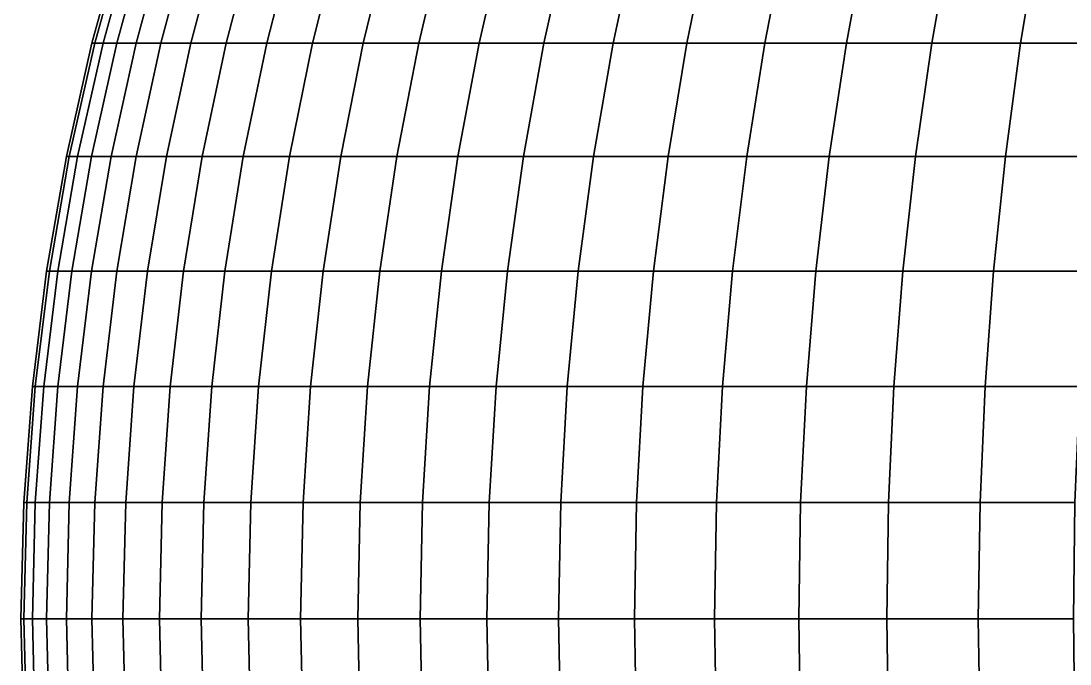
# Model space of a CAD drawing. Extents: x -610 to 610, y -610 to 610.
# Drawn here: x -609.6 to -339.5, y -11.7 to 153.8 of the extents above; entities that cross this region are included whole.
import ezdxf

# ---------------------------------------------------------------- set-up
doc = ezdxf.new("R2010")
doc.units = 0

msp = doc.modelspace()

# ---------------------------------------------------------------- linework, layer by layer
for points in [[(-591.331055, 148.120712), (-583.35083, 176.957535), (-582.648132, 176.957535, -28.623669), (-590.618774, 148.120712, -29.01524)], [(-590.618774, 148.120712, 29.01524), (-582.648132, 176.957535, 28.623669), (-583.35083, 176.957535), (-591.331055, 148.120712)], [(-590.618774, 148.120712, -29.01524), (-582.648132, 176.957535, -28.623669), (-580.541809, 176.957535, -57.178379), (-588.483643, 148.120712, -57.960579)], [(-588.483643, 148.120712, 57.960579), (-580.541809, 176.957535, 57.178379), (-582.648132, 176.957535, 28.623669), (-590.618774, 148.120712, 29.01524)], [(-588.483643, 148.120712, -57.960579), (-580.541809, 176.957535, -57.178379), (-577.036926, 176.957535, -85.595345), (-584.930786, 148.120712, -86.766289)], [(-584.930786, 148.120712, 86.766289), (-577.036926, 176.957535, 85.595345), (-580.541809, 176.957535, 57.178379), (-588.483643, 148.120712, 57.960579)], [(-584.930786, 148.120712, -86.766289), (-577.036926, 176.957535, -85.595345), (-572.141907, 176.957535, -113.806099), (-579.96875, 148.120712, -115.362961)], [(-579.96875, 148.120712, 115.362961), (-572.141907, 176.957535, 113.806099), (-577.036926, 176.957535, 85.595345), (-584.930786, 148.120712, 86.766289)], [(-579.96875, 148.120712, -115.362961), (-572.141907, 176.957535, -113.806099), (-565.86853, 176.957535, -141.742691), (-573.609619, 148.120712, -143.681732)], [(-573.609619, 148.120712, 143.681732), (-565.86853, 176.957535, 141.742691), (-572.141907, 176.957535, 113.806099), (-579.96875, 148.120712, 115.362961)], [(-573.609619, 148.120712, -143.681732), (-565.86853, 176.957535, -141.742691), (-558.231934, 176.957535, -169.337814), (-565.86853, 148.120712, -171.654343)], [(-565.86853, 148.120712, 171.654343), (-558.231934, 176.957535, 169.337814), (-565.86853, 176.957535, 141.742691), (-573.609619, 148.120712, 143.681732)], [(-565.86853, 148.120712, -171.654343), (-558.231934, 176.957535, -169.337814), (-549.250549, 176.957535, -196.524979), (-556.764221, 148.120712, -199.21344)], [(-556.764221, 148.120712, 199.21344), (-549.250549, 176.957535, 196.524979), (-558.231934, 176.957535, 169.337814), (-565.86853, 148.120712, 171.654343)], [(-556.764221, 148.120712, -199.21344), (-549.250549, 176.957535, -196.524979), (-538.945862, 176.957535, -223.238693), (-546.318665, 148.120712, -226.292603)], [(-546.318665, 148.120712, 226.292603), (-538.945862, 176.957535, 223.238693), (-549.250549, 176.957535, 196.524979), (-556.764221, 148.120712, 199.21344)], [(-546.318665, 148.120712, -226.292603), (-538.945862, 176.957535, -223.238693), (-527.342896, 176.957535, -249.414612), (-534.556946, 148.120712, -252.826614)], [(-534.556946, 148.120712, 252.826614), (-527.342896, 176.957535, 249.414612), (-538.945862, 176.957535, 223.238693), (-546.318665, 148.120712, 226.292603)], [(-534.556946, 148.120712, -252.826614), (-527.342896, 176.957535, -249.414612), (-514.469482, 176.957535, -274.989685), (-521.507385, 148.120712, -278.751526)], [(-521.507385, 148.120712, 278.751526), (-514.469482, 176.957535, 274.989685), (-527.342896, 176.957535, 249.414612), (-534.556946, 148.120712, 252.826614)], [(-521.507385, 148.120712, -278.751526), (-514.469482, 176.957535, -274.989685), (-500.356689, 176.957535, -299.902252), (-507.201569, 148.120712, -304.004913)], [(-507.201569, 148.120712, 304.004913), (-500.356689, 176.957535, 299.902252), (-514.469482, 176.957535, 274.989685), (-521.507385, 148.120712, 278.751526)], [(-507.201569, 148.120712, -304.004913), (-500.356689, 176.957535, -299.902252), (-485.038483, 176.957535, -324.092346), (-491.673798, 148.120712, -328.525909)], [(-491.673798, 148.120712, 328.525909), (-485.038483, 176.957535, 324.092346), (-500.356689, 176.957535, 299.902252), (-507.201569, 148.120712, 304.004913)], [(-491.673798, 148.120712, -328.525909), (-485.038483, 176.957535, -324.092346), (-468.551788, 176.957535, -347.501678), (-474.961548, 148.120712, -352.255493)], [(-474.961548, 148.120712, 352.255493), (-468.551788, 176.957535, 347.501678), (-485.038483, 176.957535, 324.092346), (-491.673798, 148.120712, 328.525909)], [(-474.961548, 148.120712, -352.255493), (-468.551788, 176.957535, -347.501678), (-450.936279, 176.957535, -370.073853), (-457.105103, 148.120712, -375.136444)], [(-457.105103, 148.120712, 375.136444), (-450.936279, 176.957535, 370.073853), (-468.551788, 176.957535, 347.501678), (-474.961548, 148.120712, 352.255493)], [(-457.105103, 148.120712, -375.136444), (-450.936279, 176.957535, -370.073853), (-432.234436, 176.957535, -391.754456), (-438.14743, 148.120712, -397.113647)], [(-438.14743, 148.120712, 397.113647), (-432.234436, 176.957535, 391.754456), (-450.936279, 176.957535, 370.073853), (-457.105103, 148.120712, 375.136444)], [(-438.14743, 148.120712, -397.113647), (-432.234436, 176.957535, -391.754456), (-412.491333, 176.957535, -412.491333), (-418.134186, 148.120712, -418.134186)], [(-418.134186, 148.120712, 418.134186), (-412.491333, 176.957535, 412.491333), (-432.234436, 176.957535, 391.754456), (-438.14743, 148.120712, 397.113647)], [(-418.134186, 148.120712, -418.134186), (-412.491333, 176.957535, -412.491333), (-391.754456, 176.957535, -432.234436), (-397.113647, 148.120712, -438.14743)], [(-397.113647, 148.120712, 438.14743), (-391.754456, 176.957535, 432.234436), (-412.491333, 176.957535, 412.491333), (-418.134186, 148.120712, 418.134186)], [(-397.113647, 148.120712, -438.14743), (-391.754456, 176.957535, -432.234436), (-370.073853, 176.957535, -450.936279), (-375.136444, 148.120712, -457.105103)], [(-375.136444, 148.120712, 457.105103), (-370.073853, 176.957535, 450.936279), (-391.754456, 176.957535, 432.234436), (-397.113647, 148.120712, 438.14743)], [(-375.136444, 148.120712, -457.105103), (-370.073853, 176.957535, -450.936279), (-347.501678, 176.957535, -468.551788), (-352.255493, 148.120712, -474.961548)], [(-352.255493, 148.120712, 474.961548), (-347.501678, 176.957535, 468.551788), (-370.073853, 176.957535, 450.936279), (-375.136444, 148.120712, 457.105103)], [(-352.255493, 148.120712, -474.961548), (-347.501678, 176.957535, -468.551788), (-324.092346, 176.957535, -485.038483), (-328.525909, 148.120712, -491.673798)], [(-328.525909, 148.120712, 491.673798), (-324.092346, 176.957535, 485.038483), (-347.501678, 176.957535, 468.551788), (-352.255493, 148.120712, 474.961548)], [(-597.886719, 118.927063), (-591.331055, 148.120712), (-590.618774, 148.120712, -29.01524), (-597.166504, 118.927063, -29.33691)], [(-597.166504, 118.927063, 29.33691), (-590.618774, 148.120712, 29.01524), (-591.331055, 148.120712), (-597.886719, 118.927063)], [(-597.166504, 118.927063, -29.33691), (-590.618774, 148.120712, -29.01524), (-588.483643, 148.120712, -57.960579), (-595.007751, 118.927063, -58.603146)], [(-595.007751, 118.927063, 58.603146), (-588.483643, 148.120712, 57.960579), (-590.618774, 148.120712, 29.01524), (-597.166504, 118.927063, 29.33691)], [(-595.007751, 118.927063, -58.603146), (-588.483643, 148.120712, -57.960579), (-584.930786, 148.120712, -86.766289), (-591.415527, 118.927063, -87.728203)], [(-591.415527, 118.927063, 87.728203), (-584.930786, 148.120712, 86.766289), (-588.483643, 148.120712, 57.960579), (-595.007751, 118.927063, 58.603146)], [(-591.415527, 118.927063, -87.728203), (-584.930786, 148.120712, -86.766289), (-579.96875, 148.120712, -115.362961), (-586.398499, 118.927063, -116.641907)], [(-586.398499, 118.927063, 116.641907), (-579.96875, 148.120712, 115.362961), (-584.930786, 148.120712, 86.766289), (-591.415527, 118.927063, 87.728203)], [(-586.398499, 118.927063, -116.641907), (-579.96875, 148.120712, -115.362961), (-573.609619, 148.120712, -143.681732), (-579.96875, 118.927063, -145.274612)], [(-579.96875, 118.927063, 145.274612), (-573.609619, 148.120712, 143.681732), (-579.96875, 148.120712, 115.362961), (-586.398499, 118.927063, 116.641907)], [(-579.96875, 118.927063, -145.274612), (-573.609619, 148.120712, -143.681732), (-565.86853, 148.120712, -171.654343), (-572.141907, 118.927063, -173.557358)], [(-572.141907, 118.927063, 173.557358), (-565.86853, 148.120712, 171.654343), (-573.609619, 148.120712, 143.681732), (-579.96875, 118.927063, 145.274612)], [(-572.141907, 118.927063, -173.557358), (-565.86853, 148.120712, -171.654343), (-556.764221, 148.120712, -199.21344), (-562.936707, 118.927063, -201.421967)], [(-562.936707, 118.927063, 201.421967), (-556.764221, 148.120712, 199.21344), (-565.86853, 148.120712, 171.654343), (-572.141907, 118.927063, 173.557358)], [(-562.936707, 118.927063, -201.421967), (-556.764221, 148.120712, -199.21344), (-546.318665, 148.120712, -226.292603), (-552.375305, 118.927063, -228.801331)], [(-552.375305, 118.927063, 228.801331), (-546.318665, 148.120712, 226.292603), (-556.764221, 148.120712, 199.21344), (-562.936707, 118.927063, 201.421967)], [(-552.375305, 118.927063, -228.801331), (-546.318665, 148.120712, -226.292603), (-534.556946, 148.120712, -252.826614), (-540.483154, 118.927063, -255.629517)], [(-540.483154, 118.927063, 255.629517), (-534.556946, 148.120712, 252.826614), (-546.318665, 148.120712, 226.292603), (-552.375305, 118.927063, 228.801331)], [(-540.483154, 118.927063, -255.629517), (-534.556946, 148.120712, -252.826614), (-521.507385, 148.120712, -278.751526), (-527.289001, 118.927063, -281.841858)], [(-527.289001, 118.927063, 281.841858), (-521.507385, 148.120712, 278.751526), (-534.556946, 148.120712, 252.826614), (-540.483154, 118.927063, 255.629517)], [(-527.289001, 118.927063, -281.841858), (-521.507385, 148.120712, -278.751526), (-507.201569, 148.120712, -304.004913), (-512.824524, 118.927063, -307.375214)], [(-512.824524, 118.927063, 307.375214), (-507.201569, 148.120712, 304.004913), (-521.507385, 148.120712, 278.751526), (-527.289001, 118.927063, 281.841858)], [(-512.824524, 118.927063, -307.375214), (-507.201569, 148.120712, -304.004913), (-491.673798, 148.120712, -328.525909), (-497.124634, 118.927063, -332.16806)], [(-497.124634, 118.927063, 332.16806), (-491.673798, 148.120712, 328.525909), (-507.201569, 148.120712, 304.004913), (-512.824524, 118.927063, 307.375214)], [(-497.124634, 118.927063, -332.16806), (-491.673798, 148.120712, -328.525909), (-474.961548, 148.120712, -352.255493), (-480.227112, 118.927063, -356.160706)], [(-480.227112, 118.927063, 356.160706), (-474.961548, 148.120712, 352.255493), (-491.673798, 148.120712, 328.525909), (-497.124634, 118.927063, 332.16806)], [(-480.227112, 118.927063, -356.160706), (-474.961548, 148.120712, -352.255493), (-457.105103, 148.120712, -375.136444), (-462.172668, 118.927063, -379.295319)], [(-462.172668, 118.927063, 379.295319), (-457.105103, 148.120712, 375.136444), (-474.961548, 148.120712, 352.255493), (-480.227112, 118.927063, 356.160706)], [(-462.172668, 118.927063, -379.295319), (-457.105103, 148.120712, -375.136444), (-438.14743, 148.120712, -397.113647), (-443.004822, 118.927063, -401.516174)], [(-443.004822, 118.927063, 401.516174), (-438.14743, 148.120712, 397.113647), (-457.105103, 148.120712, 375.136444), (-462.172668, 118.927063, 379.295319)], [(-443.004822, 118.927063, -401.516174), (-438.14743, 148.120712, -397.113647), (-418.134186, 148.120712, -418.134186), (-422.769775, 118.927063, -422.769775)], [(-422.769775, 118.927063, 422.769775), (-418.134186, 148.120712, 418.134186), (-438.14743, 148.120712, 397.113647), (-443.004822, 118.927063, 401.516174)], [(-422.769775, 118.927063, -422.769775), (-418.134186, 148.120712, -418.134186), (-397.113647, 148.120712, -438.14743), (-401.516174, 118.927063, -443.004822)], [(-401.516174, 118.927063, 443.004822), (-397.113647, 148.120712, 438.14743), (-418.134186, 148.120712, 418.134186), (-422.769775, 118.927063, 422.769775)], [(-401.516174, 118.927063, -443.004822), (-397.113647, 148.120712, -438.14743), (-375.136444, 148.120712, -457.105103), (-379.295319, 118.927063, -462.172668)], [(-379.295319, 118.927063, 462.172668), (-375.136444, 148.120712, 457.105103), (-397.113647, 148.120712, 438.14743), (-401.516174, 118.927063, 443.004822)], [(-379.295319, 118.927063, -462.172668), (-375.136444, 148.120712, -457.105103), (-352.255493, 148.120712, -474.961548), (-356.160706, 118.927063, -480.227112)], [(-356.160706, 118.927063, 480.227112), (-352.255493, 148.120712, 474.961548), (-375.136444, 148.120712, 457.105103), (-379.295319, 118.927063, 462.172668)], [(-356.160706, 118.927063, -480.227112), (-352.255493, 148.120712, -474.961548), (-328.525909, 148.120712, -491.673798), (-332.16806, 118.927063, -497.124634)], [(-332.16806, 118.927063, 497.124634), (-328.525909, 148.120712, 491.673798), (-352.255493, 148.120712, 474.961548), (-356.160706, 118.927063, 480.227112)], [(-603.002014, 89.446892), (-597.886719, 118.927063), (-597.166504, 118.927063, -29.33691), (-602.275635, 89.446892, -29.587906)], [(-602.275635, 89.446892, 29.587906), (-597.166504, 118.927063, 29.33691), (-597.886719, 118.927063), (-603.002014, 89.446892)], [(-602.275635, 89.446892, -29.587906), (-597.166504, 118.927063, -29.33691), (-595.007751, 118.927063, -58.603146), (-600.098389, 89.446892, -59.10453)], [(-600.098389, 89.446892, 59.10453), (-595.007751, 118.927063, 58.603146), (-597.166504, 118.927063, 29.33691), (-602.275635, 89.446892, 29.587906)], [(-600.098389, 89.446892, -59.10453), (-595.007751, 118.927063, -58.603146), (-591.415527, 118.927063, -87.728203), (-596.475403, 89.446892, -88.478767)], [(-596.475403, 89.446892, 88.478767), (-591.415527, 118.927063, 87.728203), (-595.007751, 118.927063, 58.603146), (-600.098389, 89.446892, 59.10453)], [(-596.475403, 89.446892, -88.478767), (-591.415527, 118.927063, -87.728203), (-586.398499, 118.927063, -116.641907), (-591.415527, 89.446892, -117.639854)], [(-591.415527, 89.446892, 117.639854), (-586.398499, 118.927063, 116.641907), (-591.415527, 118.927063, 87.728203), (-596.475403, 89.446892, 88.478767)], [(-591.415527, 89.446892, -117.639854), (-586.398499, 118.927063, -116.641907), (-579.96875, 118.927063, -145.274612), (-584.930786, 89.446892, -146.517532)], [(-584.930786, 89.446892, 146.517532), (-579.96875, 118.927063, 145.274612), (-586.398499, 118.927063, 116.641907), (-591.415527, 89.446892, 117.639854)], [(-584.930786, 89.446892, -146.517532), (-579.96875, 118.927063, -145.274612), (-572.141907, 118.927063, -173.557358), (-577.036926, 89.446892, -175.042236)], [(-577.036926, 89.446892, 175.042236), (-572.141907, 118.927063, 173.557358), (-579.96875, 118.927063, 145.274612), (-584.930786, 89.446892, 146.517532)], [(-577.036926, 89.446892, -175.042236), (-572.141907, 118.927063, -173.557358), (-562.936707, 118.927063, -201.421967), (-567.75293, 89.446892, -203.145248)], [(-567.75293, 89.446892, 203.145248), (-562.936707, 118.927063, 201.421967), (-572.141907, 118.927063, 173.557358), (-577.036926, 89.446892, 175.042236)], [(-567.75293, 89.446892, -203.145248), (-562.936707, 118.927063, -201.421967), (-552.375305, 118.927063, -228.801331), (-557.101196, 89.446892, -230.758881)], [(-557.101196, 89.446892, 230.758881), (-552.375305, 118.927063, 228.801331), (-562.936707, 118.927063, 201.421967), (-567.75293, 89.446892, 203.145248)], [(-557.101196, 89.446892, -230.758881), (-552.375305, 118.927063, -228.801331), (-540.483154, 118.927063, -255.629517), (-545.107361, 89.446892, -257.816589)], [(-545.107361, 89.446892, 257.816589), (-540.483154, 118.927063, 255.629517), (-552.375305, 118.927063, 228.801331), (-557.101196, 89.446892, 230.758881)], [(-545.107361, 89.446892, -257.816589), (-540.483154, 118.927063, -255.629517), (-527.289001, 118.927063, -281.841858), (-531.800293, 89.446892, -284.253174)], [(-531.800293, 89.446892, 284.253174), (-527.289001, 118.927063, 281.841858), (-540.483154, 118.927063, 255.629517), (-545.107361, 89.446892, 257.816589)], [(-531.800293, 89.446892, -284.253174), (-527.289001, 118.927063, -281.841858), (-512.824524, 118.927063, -307.375214), (-517.212097, 89.446892, -310.004974)], [(-517.212097, 89.446892, 310.004974), (-512.824524, 118.927063, 307.375214), (-527.289001, 118.927063, 281.841858), (-531.800293, 89.446892, 284.253174)], [(-517.212097, 89.446892, -310.004974), (-512.824524, 118.927063, -307.375214), (-497.124634, 118.927063, -332.16806), (-501.377838, 89.446892, -335.009979)], [(-501.377838, 89.446892, 335.009979), (-497.124634, 118.927063, 332.16806), (-512.824524, 118.927063, 307.375214), (-517.212097, 89.446892, 310.004974)], [(-501.377838, 89.446892, -335.009979), (-497.124634, 118.927063, -332.16806), (-480.227112, 118.927063, -356.160706), (-484.335724, 89.446892, -359.207886)], [(-484.335724, 89.446892, 359.207886), (-480.227112, 118.927063, 356.160706), (-497.124634, 118.927063, 332.16806), (-501.377838, 89.446892, 335.009979)], [(-484.335724, 89.446892, -359.207886), (-480.227112, 118.927063, -356.160706), (-462.172668, 118.927063, -379.295319), (-466.126862, 89.446892, -382.540436)], [(-466.126862, 89.446892, 382.540436), (-462.172668, 118.927063, 379.295319), (-480.227112, 118.927063, 356.160706), (-484.335724, 89.446892, 359.207886)], [(-466.126862, 89.446892, -382.540436), (-462.172668, 118.927063, -379.295319), (-443.004822, 118.927063, -401.516174), (-446.795013, 89.446892, -404.951416)], [(-446.795013, 89.446892, 404.951416), (-443.004822, 118.927063, 401.516174), (-462.172668, 118.927063, 379.295319), (-466.126862, 89.446892, 382.540436)], [(-446.795013, 89.446892, -404.951416), (-443.004822, 118.927063, -401.516174), (-422.769775, 118.927063, -422.769775), (-426.38681, 89.446892, -426.38681)], [(-426.38681, 89.446892, 426.38681), (-422.769775, 118.927063, 422.769775), (-443.004822, 118.927063, 401.516174), (-446.795013, 89.446892, 404.951416)], [(-426.38681, 89.446892, -426.38681), (-422.769775, 118.927063, -422.769775), (-401.516174, 118.927063, -443.004822), (-404.951416, 89.446892, -446.795013)], [(-404.951416, 89.446892, 446.795013), (-401.516174, 118.927063, 443.004822), (-422.769775, 118.927063, 422.769775), (-426.38681, 89.446892, 426.38681)], [(-404.951416, 89.446892, -446.795013), (-401.516174, 118.927063, -443.004822), (-379.295319, 118.927063, -462.172668), (-382.540436, 89.446892, -466.126862)], [(-382.540436, 89.446892, 466.126862), (-379.295319, 118.927063, 462.172668), (-401.516174, 118.927063, 443.004822), (-404.951416, 89.446892, 446.795013)], [(-382.540436, 89.446892, -466.126862), (-379.295319, 118.927063, -462.172668), (-356.160706, 118.927063, -480.227112), (-359.207886, 89.446892, -484.335724)], [(-359.207886, 89.446892, 484.335724), (-356.160706, 118.927063, 480.227112), (-379.295319, 118.927063, 462.172668), (-382.540436, 89.446892, 466.126862)], [(-359.207886, 89.446892, -484.335724), (-356.160706, 118.927063, -480.227112), (-332.16806, 118.927063, -497.124634), (-335.009979, 89.446892, -501.377838)], [(-335.009979, 89.446892, 501.377838), (-332.16806, 118.927063, 497.124634), (-356.160706, 118.927063, 480.227112), (-359.207886, 89.446892, 484.335724)], [(-606.664612, 59.751247), (-603.002014, 89.446892), (-602.275635, 89.446892, -29.587906), (-605.933899, 59.751247, -29.767622)], [(-605.933899, 59.751247, 29.767622), (-602.275635, 89.446892, 29.587906), (-603.002014, 89.446892), (-606.664612, 59.751247)], [(-605.933899, 59.751247, -29.767622), (-602.275635, 89.446892, -29.587906), (-600.098389, 89.446892, -59.10453), (-603.743347, 59.751247, -59.463531)], [(-603.743347, 59.751247, 59.463531), (-600.098389, 89.446892, 59.10453), (-602.275635, 89.446892, 29.587906), (-605.933899, 59.751247, 29.767622)], [(-603.743347, 59.751247, -59.463531), (-600.098389, 89.446892, -59.10453), (-596.475403, 89.446892, -88.478767), (-600.098389, 59.751247, -89.01619)], [(-600.098389, 59.751247, 89.01619), (-596.475403, 89.446892, 88.478767), (-600.098389, 89.446892, 59.10453), (-603.743347, 59.751247, 59.463531)], [(-600.098389, 59.751247, -89.01619), (-596.475403, 89.446892, -88.478767), (-591.415527, 89.446892, -117.639854), (-595.007751, 59.751247, -118.354393)], [(-595.007751, 59.751247, 118.354393), (-591.415527, 89.446892, 117.639854), (-596.475403, 89.446892, 88.478767), (-600.098389, 59.751247, 89.01619)], [(-595.007751, 59.751247, -118.354393), (-591.415527, 89.446892, -117.639854), (-584.930786, 89.446892, -146.517532), (-588.483643, 59.751247, -147.407471)], [(-588.483643, 59.751247, 147.407471), (-584.930786, 89.446892, 146.517532), (-591.415527, 89.446892, 117.639854), (-595.007751, 59.751247, 118.354393)], [(-588.483643, 59.751247, -147.407471), (-584.930786, 89.446892, -146.517532), (-577.036926, 89.446892, -175.042236), (-580.541809, 59.751247, -176.105438)], [(-580.541809, 59.751247, 176.105438), (-577.036926, 89.446892, 175.042236), (-584.930786, 89.446892, 146.517532), (-588.483643, 59.751247, 147.407471)], [(-580.541809, 59.751247, -176.105438), (-577.036926, 89.446892, -175.042236), (-567.75293, 89.446892, -203.145248), (-571.201477, 59.751247, -204.37915)], [(-571.201477, 59.751247, 204.37915), (-567.75293, 89.446892, 203.145248), (-577.036926, 89.446892, 175.042236), (-580.541809, 59.751247, 176.105438)], [(-571.201477, 59.751247, -204.37915), (-567.75293, 89.446892, -203.145248), (-557.101196, 89.446892, -230.758881), (-560.484985, 59.751247, -232.160507)], [(-560.484985, 59.751247, 232.160507), (-557.101196, 89.446892, 230.758881), (-567.75293, 89.446892, 203.145248), (-571.201477, 59.751247, 204.37915)], [(-560.484985, 59.751247, -232.160507), (-557.101196, 89.446892, -230.758881), (-545.107361, 89.446892, -257.816589), (-548.418335, 59.751247, -259.382538)], [(-548.418335, 59.751247, 259.382538), (-545.107361, 89.446892, 257.816589), (-557.101196, 89.446892, 230.758881), (-560.484985, 59.751247, 232.160507)], [(-548.418335, 59.751247, -259.382538), (-545.107361, 89.446892, -257.816589), (-531.800293, 89.446892, -284.253174), (-535.030396, 59.751247, -285.979706)], [(-535.030396, 59.751247, 285.979706), (-531.800293, 89.446892, 284.253174), (-545.107361, 89.446892, 257.816589), (-548.418335, 59.751247, 259.382538)], [(-535.030396, 59.751247, -285.979706), (-531.800293, 89.446892, -284.253174), (-517.212097, 89.446892, -310.004974), (-520.353577, 59.751247, -311.887939)], [(-520.353577, 59.751247, 311.887939), (-517.212097, 89.446892, 310.004974), (-531.800293, 89.446892, 284.253174), (-535.030396, 59.751247, 285.979706)], [(-520.353577, 59.751247, -311.887939), (-517.212097, 89.446892, -310.004974), (-501.377838, 89.446892, -335.009979), (-504.423157, 59.751247, -337.0448)], [(-504.423157, 59.751247, 337.0448), (-501.377838, 89.446892, 335.009979), (-517.212097, 89.446892, 310.004974), (-520.353577, 59.751247, 311.887939)], [(-504.423157, 59.751247, -337.0448), (-501.377838, 89.446892, -335.009979), (-484.335724, 89.446892, -359.207886), (-487.277588, 59.751247, -361.389679)], [(-487.277588, 59.751247, 361.389679), (-484.335724, 89.446892, 359.207886), (-501.377838, 89.446892, 335.009979), (-504.423157, 59.751247, 337.0448)], [(-487.277588, 59.751247, -361.389679), (-484.335724, 89.446892, -359.207886), (-466.126862, 89.446892, -382.540436), (-468.958069, 59.751247, -384.863983)], [(-468.958069, 59.751247, 384.863983), (-466.126862, 89.446892, 382.540436), (-484.335724, 89.446892, 359.207886), (-487.277588, 59.751247, 361.389679)], [(-468.958069, 59.751247, -384.863983), (-466.126862, 89.446892, -382.540436), (-446.795013, 89.446892, -404.951416), (-449.50882, 59.751247, -407.411041)], [(-449.50882, 59.751247, 407.411041), (-446.795013, 89.446892, 404.951416), (-466.126862, 89.446892, 382.540436), (-468.958069, 59.751247, 384.863983)], [(-449.50882, 59.751247, -407.411041), (-446.795013, 89.446892, -404.951416), (-426.38681, 89.446892, -426.38681), (-428.976654, 59.751247, -428.976654)], [(-428.976654, 59.751247, 428.976654), (-426.38681, 89.446892, 426.38681), (-446.795013, 89.446892, 404.951416), (-449.50882, 59.751247, 407.411041)], [(-428.976654, 59.751247, -428.976654), (-426.38681, 89.446892, -426.38681), (-404.951416, 89.446892, -446.795013), (-407.411041, 59.751247, -449.50882)], [(-407.411041, 59.751247, 449.50882), (-404.951416, 89.446892, 446.795013), (-426.38681, 89.446892, 426.38681), (-428.976654, 59.751247, 428.976654)], [(-407.411041, 59.751247, -449.50882), (-404.951416, 89.446892, -446.795013), (-382.540436, 89.446892, -466.126862), (-384.863983, 59.751247, -468.958069)], [(-384.863983, 59.751247, 468.958069), (-382.540436, 89.446892, 466.126862), (-404.951416, 89.446892, 446.795013), (-407.411041, 59.751247, 449.50882)], [(-384.863983, 59.751247, -468.958069), (-382.540436, 89.446892, -466.126862), (-359.207886, 89.446892, -484.335724), (-361.389679, 59.751247, -487.277588)], [(-361.389679, 59.751247, 487.277588), (-359.207886, 89.446892, 484.335724), (-382.540436, 89.446892, 466.126862), (-384.863983, 59.751247, 468.958069)], [(-361.389679, 59.751247, -487.277588), (-359.207886, 89.446892, -484.335724), (-335.009979, 89.446892, -501.377838), (-337.0448, 59.751247, -504.423157)], [(-337.0448, 59.751247, 504.423157), (-335.009979, 89.446892, 501.377838), (-359.207886, 89.446892, 484.335724), (-361.389679, 59.751247, 487.277588)], [(-608.865723, 29.911655), (-606.664612, 59.751247), (-605.933899, 59.751247, -29.767622), (-608.132324, 29.911655, -29.875624)], [(-608.132324, 29.911655, 29.875624), (-605.933899, 59.751247, 29.767622), (-606.664612, 59.751247), (-608.865723, 29.911655)], [(-608.132324, 29.911655, -29.875624), (-605.933899, 59.751247, -29.767622), (-603.743347, 59.751247, -59.463531), (-605.933899, 29.911655, -59.679276)], [(-605.933899, 29.911655, 59.679276), (-603.743347, 59.751247, 59.463531), (-605.933899, 59.751247, 29.767622), (-608.132324, 29.911655, 29.875624)], [(-605.933899, 29.911655, -59.679276), (-603.743347, 59.751247, -59.463531), (-600.098389, 59.751247, -89.01619), (-602.275635, 29.911655, -89.339149)], [(-602.275635, 29.911655, 89.339149), (-600.098389, 59.751247, 89.01619), (-603.743347, 59.751247, 59.463531), (-605.933899, 29.911655, 59.679276)], [(-602.275635, 29.911655, -89.339149), (-600.098389, 59.751247, -89.01619), (-595.007751, 59.751247, -118.354393), (-597.166504, 29.911655, -118.783813)], [(-597.166504, 29.911655, 118.783813), (-595.007751, 59.751247, 118.354393), (-600.098389, 59.751247, 89.01619), (-602.275635, 29.911655, 89.339149)], [(-597.166504, 29.911655, -118.783813), (-595.007751, 59.751247, -118.354393), (-588.483643, 59.751247, -147.407471), (-590.618774, 29.911655, -147.942291)], [(-590.618774, 29.911655, 147.942291), (-588.483643, 59.751247, 147.407471), (-595.007751, 59.751247, 118.354393), (-597.166504, 29.911655, 118.783813)], [(-590.618774, 29.911655, -147.942291), (-588.483643, 59.751247, -147.407471), (-580.541809, 59.751247, -176.105438), (-582.648132, 29.911655, -176.744385)], [(-582.648132, 29.911655, 176.744385), (-580.541809, 59.751247, 176.105438), (-588.483643, 59.751247, 147.407471), (-590.618774, 29.911655, 147.942291)], [(-582.648132, 29.911655, -176.744385), (-580.541809, 59.751247, -176.105438), (-571.201477, 59.751247, -204.37915), (-573.273926, 29.911655, -205.120667)], [(-573.273926, 29.911655, 205.120667), (-571.201477, 59.751247, 204.37915), (-580.541809, 59.751247, 176.105438), (-582.648132, 29.911655, 176.744385)], [(-573.273926, 29.911655, -205.120667), (-571.201477, 59.751247, -204.37915), (-560.484985, 59.751247, -232.160507), (-562.518555, 29.911655, -233.002823)], [(-562.518555, 29.911655, 233.002823), (-560.484985, 59.751247, 232.160507), (-571.201477, 59.751247, 204.37915), (-573.273926, 29.911655, 205.120667)], [(-562.518555, 29.911655, -233.002823), (-560.484985, 59.751247, -232.160507), (-548.418335, 59.751247, -259.382538), (-550.408081, 29.911655, -260.323639)], [(-550.408081, 29.911655, 260.323639), (-548.418335, 59.751247, 259.382538), (-560.484985, 59.751247, 232.160507), (-562.518555, 29.911655, 233.002823)], [(-550.408081, 29.911655, -260.323639), (-548.418335, 59.751247, -259.382538), (-535.030396, 59.751247, -285.979706), (-536.971619, 29.911655, -287.017303)], [(-536.971619, 29.911655, 287.017303), (-535.030396, 59.751247, 285.979706), (-548.418335, 59.751247, 259.382538), (-550.408081, 29.911655, 260.323639)], [(-536.971619, 29.911655, -287.017303), (-535.030396, 59.751247, -285.979706), (-520.353577, 59.751247, -311.887939), (-522.241516, 29.911655, -313.019531)], [(-522.241516, 29.911655, 313.019531), (-520.353577, 59.751247, 311.887939), (-535.030396, 59.751247, 285.979706), (-536.971619, 29.911655, 287.017303)], [(-522.241516, 29.911655, -313.019531), (-520.353577, 59.751247, -311.887939), (-504.423157, 59.751247, -337.0448), (-506.253326, 29.911655, -338.267639)], [(-506.253326, 29.911655, 338.267639), (-504.423157, 59.751247, 337.0448), (-520.353577, 59.751247, 311.887939), (-522.241516, 29.911655, 313.019531)], [(-506.253326, 29.911655, -338.267639), (-504.423157, 59.751247, -337.0448), (-487.277588, 59.751247, -361.389679), (-489.045502, 29.911655, -362.700867)], [(-489.045502, 29.911655, 362.700867), (-487.277588, 59.751247, 361.389679), (-504.423157, 59.751247, 337.0448), (-506.253326, 29.911655, 338.267639)], [(-489.045502, 29.911655, -362.700867), (-487.277588, 59.751247, -361.389679), (-468.958069, 59.751247, -384.863983), (-470.659576, 29.911655, -386.260315)], [(-470.659576, 29.911655, 386.260315), (-468.958069, 59.751247, 384.863983), (-487.277588, 59.751247, 361.389679), (-489.045502, 29.911655, 362.700867)], [(-470.659576, 29.911655, -386.260315), (-468.958069, 59.751247, -384.863983), (-449.50882, 59.751247, -407.411041), (-451.139709, 29.911655, -408.889221)], [(-451.139709, 29.911655, 408.889221), (-449.50882, 59.751247, 407.411041), (-468.958069, 59.751247, 384.863983), (-470.659576, 29.911655, 386.260315)], [(-451.139709, 29.911655, -408.889221), (-449.50882, 59.751247, -407.411041), (-428.976654, 59.751247, -428.976654), (-430.533051, 29.911655, -430.533051)], [(-430.533051, 29.911655, 430.533051), (-428.976654, 59.751247, 428.976654), (-449.50882, 59.751247, 407.411041), (-451.139709, 29.911655, 408.889221)], [(-430.533051, 29.911655, -430.533051), (-428.976654, 59.751247, -428.976654), (-407.411041, 59.751247, -449.50882), (-408.889221, 29.911655, -451.139709)], [(-408.889221, 29.911655, 451.139709), (-407.411041, 59.751247, 449.50882), (-428.976654, 59.751247, 428.976654), (-430.533051, 29.911655, 430.533051)], [(-408.889221, 29.911655, -451.139709), (-407.411041, 59.751247, -449.50882), (-384.863983, 59.751247, -468.958069), (-386.260315, 29.911655, -470.659576)], [(-386.260315, 29.911655, 470.659576), (-384.863983, 59.751247, 468.958069), (-407.411041, 59.751247, 449.50882), (-408.889221, 29.911655, 451.139709)], [(-386.260315, 29.911655, -470.659576), (-384.863983, 59.751247, -468.958069), (-361.389679, 59.751247, -487.277588), (-362.700867, 29.911655, -489.045502)], [(-362.700867, 29.911655, 489.045502), (-361.389679, 59.751247, 487.277588), (-384.863983, 59.751247, 468.958069), (-386.260315, 29.911655, 470.659576)], [(-362.700867, 29.911655, -489.045502), (-361.389679, 59.751247, -487.277588), (-337.0448, 59.751247, -504.423157), (-338.267639, 29.911655, -506.253326)], [(-338.267639, 29.911655, 506.253326), (-337.0448, 59.751247, 504.423157), (-361.389679, 59.751247, 487.277588), (-362.700867, 29.911655, 489.045502)], [(-609.599976, 0), (-608.865723, 29.911655), (-608.132324, 29.911655, -29.875624), (-608.865723, 0, -29.911654)], [(-608.865723, 0, 29.911654), (-608.132324, 29.911655, 29.875624), (-608.865723, 29.911655), (-609.599976, 0)], [(-608.865723, 0, -29.911654), (-608.132324, 29.911655, -29.875624), (-605.933899, 29.911655, -59.679276), (-606.664612, 0, -59.751247)], [(-606.664612, 0, 59.751247), (-605.933899, 29.911655, 59.679276), (-608.132324, 29.911655, 29.875624), (-608.865723, 0, 29.911654)], [(-606.664612, 0, -59.751247), (-605.933899, 29.911655, -59.679276), (-602.275635, 29.911655, -89.339149), (-603.002014, 0, -89.446892)], [(-603.002014, 0, 89.446892), (-602.275635, 29.911655, 89.339149), (-605.933899, 29.911655, 59.679276), (-606.664612, 0, 59.751247)], [(-603.002014, 0, -89.446892), (-602.275635, 29.911655, -89.339149), (-597.166504, 29.911655, -118.783813), (-597.886719, 0, -118.927063)], [(-597.886719, 0, 118.927063), (-597.166504, 29.911655, 118.783813), (-602.275635, 29.911655, 89.339149), (-603.002014, 0, 89.446892)], [(-597.886719, 0, -118.927063), (-597.166504, 29.911655, -118.783813), (-590.618774, 29.911655, -147.942291), (-591.331055, 0, -148.120712)], [(-591.331055, 0, 148.120712), (-590.618774, 29.911655, 147.942291), (-597.166504, 29.911655, 118.783813), (-597.886719, 0, 118.927063)], [(-591.331055, 0, -148.120712), (-590.618774, 29.911655, -147.942291), (-582.648132, 29.911655, -176.744385), (-583.35083, 0, -176.957535)], [(-583.35083, 0, 176.957535), (-582.648132, 29.911655, 176.744385), (-590.618774, 29.911655, 147.942291), (-591.331055, 0, 148.120712)], [(-583.35083, 0, -176.957535), (-582.648132, 29.911655, -176.744385), (-573.273926, 29.911655, -205.120667), (-573.965271, 0, -205.368057)], [(-573.965271, 0, 205.368057), (-573.273926, 29.911655, 205.120667), (-582.648132, 29.911655, 176.744385), (-583.35083, 0, 176.957535)], [(-573.965271, 0, -205.368057), (-573.273926, 29.911655, -205.120667), (-562.518555, 29.911655, -233.002823), (-563.19696, 0, -233.283813)], [(-563.19696, 0, 233.283813), (-562.518555, 29.911655, 233.002823), (-573.273926, 29.911655, 205.120667), (-573.965271, 0, 205.368057)], [(-563.19696, 0, -233.283813), (-562.518555, 29.911655, -233.002823), (-550.408081, 29.911655, -260.323639), (-551.071899, 0, -260.637573)], [(-551.071899, 0, 260.637573), (-550.408081, 29.911655, 260.323639), (-562.518555, 29.911655, 233.002823), (-563.19696, 0, 233.283813)], [(-551.071899, 0, -260.637573), (-550.408081, 29.911655, -260.323639), (-536.971619, 29.911655, -287.017303), (-537.619202, 0, -287.363464)], [(-537.619202, 0, 287.363464), (-536.971619, 29.911655, 287.017303), (-550.408081, 29.911655, 260.323639), (-551.071899, 0, 260.637573)], [(-537.619202, 0, -287.363464), (-536.971619, 29.911655, -287.017303), (-522.241516, 29.911655, -313.019531), (-522.871338, 0, -313.397034)], [(-522.871338, 0, 313.397034), (-522.241516, 29.911655, 313.019531), (-536.971619, 29.911655, 287.017303), (-537.619202, 0, 287.363464)], [(-522.871338, 0, -313.397034), (-522.241516, 29.911655, -313.019531), (-506.253326, 29.911655, -338.267639), (-506.863861, 0, -338.675629)], [(-506.863861, 0, 338.675629), (-506.253326, 29.911655, 338.267639), (-522.241516, 29.911655, 313.019531), (-522.871338, 0, 313.397034)], [(-506.863861, 0, -338.675629), (-506.253326, 29.911655, -338.267639), (-489.045502, 29.911655, -362.700867), (-489.635315, 0, -363.138306)], [(-489.635315, 0, 363.138306), (-489.045502, 29.911655, 362.700867), (-506.253326, 29.911655, 338.267639), (-506.863861, 0, 338.675629)], [(-489.635315, 0, -363.138306), (-489.045502, 29.911655, -362.700867), (-470.659576, 29.911655, -386.260315), (-471.227173, 0, -386.726135)], [(-471.227173, 0, 386.726135), (-470.659576, 29.911655, 386.260315), (-489.045502, 29.911655, 362.700867), (-489.635315, 0, 363.138306)], [(-471.227173, 0, -386.726135), (-470.659576, 29.911655, -386.260315), (-451.139709, 29.911655, -408.889221), (-451.683807, 0, -409.382355)], [(-451.683807, 0, 409.382355), (-451.139709, 29.911655, 408.889221), (-470.659576, 29.911655, 386.260315), (-471.227173, 0, 386.726135)], [(-451.683807, 0, -409.382355), (-451.139709, 29.911655, -408.889221), (-430.533051, 29.911655, -430.533051), (-431.052277, 0, -431.052277)], [(-431.052277, 0, 431.052277), (-430.533051, 29.911655, 430.533051), (-451.139709, 29.911655, 408.889221), (-451.683807, 0, 409.382355)], [(-431.052277, 0, -431.052277), (-430.533051, 29.911655, -430.533051), (-408.889221, 29.911655, -451.139709), (-409.382355, 0, -451.683807)], [(-409.382355, 0, 451.683807), (-408.889221, 29.911655, 451.139709), (-430.533051, 29.911655, 430.533051), (-431.052277, 0, 431.052277)], [(-409.382355, 0, -451.683807), (-408.889221, 29.911655, -451.139709), (-386.260315, 29.911655, -470.659576), (-386.726135, 0, -471.227173)], [(-386.726135, 0, 471.227173), (-386.260315, 29.911655, 470.659576), (-408.889221, 29.911655, 451.139709), (-409.382355, 0, 451.683807)], [(-386.726135, 0, -471.227173), (-386.260315, 29.911655, -470.659576), (-362.700867, 29.911655, -489.045502), (-363.138306, 0, -489.635315)], [(-363.138306, 0, 489.635315), (-362.700867, 29.911655, 489.045502), (-386.260315, 29.911655, 470.659576), (-386.726135, 0, 471.227173)], [(-363.138306, 0, -489.635315), (-362.700867, 29.911655, -489.045502), (-338.267639, 29.911655, -506.253326), (-338.675629, 0, -506.863861)], [(-338.675629, 0, 506.863861), (-338.267639, 29.911655, 506.253326), (-362.700867, 29.911655, 489.045502), (-363.138306, 0, 489.635315)], [(-608.865723, -29.911655), (-609.599976, 0), (-608.865723, 0, -29.911654), (-608.132324, -29.911655, -29.875624)], [(-608.132324, -29.911655, 29.875624), (-608.865723, 0, 29.911654), (-609.599976, 0), (-608.865723, -29.911655)], [(-608.132324, -29.911655, -29.875624), (-608.865723, 0, -29.911654), (-606.664612, 0, -59.751247), (-605.933899, -29.911655, -59.679276)], [(-605.933899, -29.911655, 59.679276), (-606.664612, 0, 59.751247), (-608.865723, 0, 29.911654), (-608.132324, -29.911655, 29.875624)], [(-605.933899, -29.911655, -59.679276), (-606.664612, 0, -59.751247), (-603.002014, 0, -89.446892), (-602.275635, -29.911655, -89.339149)], [(-602.275635, -29.911655, 89.339149), (-603.002014, 0, 89.446892), (-606.664612, 0, 59.751247), (-605.933899, -29.911655, 59.679276)], [(-602.275635, -29.911655, -89.339149), (-603.002014, 0, -89.446892), (-597.886719, 0, -118.927063), (-597.166504, -29.911655, -118.783813)], [(-597.166504, -29.911655, 118.783813), (-597.886719, 0, 118.927063), (-603.002014, 0, 89.446892), (-602.275635, -29.911655, 89.339149)], [(-597.166504, -29.911655, -118.783813), (-597.886719, 0, -118.927063), (-591.331055, 0, -148.120712), (-590.618774, -29.911655, -147.942291)], [(-590.618774, -29.911655, 147.942291), (-591.331055, 0, 148.120712), (-597.886719, 0, 118.927063), (-597.166504, -29.911655, 118.783813)], [(-590.618774, -29.911655, -147.942291), (-591.331055, 0, -148.120712), (-583.35083, 0, -176.957535), (-582.648132, -29.911655, -176.744385)], [(-582.648132, -29.911655, 176.744385), (-583.35083, 0, 176.957535), (-591.331055, 0, 148.120712), (-590.618774, -29.911655, 147.942291)], [(-582.648132, -29.911655, -176.744385), (-583.35083, 0, -176.957535), (-573.965271, 0, -205.368057), (-573.273926, -29.911655, -205.120667)], [(-573.273926, -29.911655, 205.120667), (-573.965271, 0, 205.368057), (-583.35083, 0, 176.957535), (-582.648132, -29.911655, 176.744385)], [(-573.273926, -29.911655, -205.120667), (-573.965271, 0, -205.368057), (-563.19696, 0, -233.283813), (-562.518555, -29.911655, -233.002823)], [(-562.518555, -29.911655, 233.002823), (-563.19696, 0, 233.283813), (-573.965271, 0, 205.368057), (-573.273926, -29.911655, 205.120667)], [(-562.518555, -29.911655, -233.002823), (-563.19696, 0, -233.283813), (-551.071899, 0, -260.637573), (-550.408081, -29.911655, -260.323639)], [(-550.408081, -29.911655, 260.323639), (-551.071899, 0, 260.637573), (-563.19696, 0, 233.283813), (-562.518555, -29.911655, 233.002823)], [(-550.408081, -29.911655, -260.323639), (-551.071899, 0, -260.637573), (-537.619202, 0, -287.363464), (-536.971619, -29.911655, -287.017303)], [(-536.971619, -29.911655, 287.017303), (-537.619202, 0, 287.363464), (-551.071899, 0, 260.637573), (-550.408081, -29.911655, 260.323639)], [(-536.971619, -29.911655, -287.017303), (-537.619202, 0, -287.363464), (-522.871338, 0, -313.397034), (-522.241516, -29.911655, -313.019531)], [(-522.241516, -29.911655, 313.019531), (-522.871338, 0, 313.397034), (-537.619202, 0, 287.363464), (-536.971619, -29.911655, 287.017303)], [(-522.241516, -29.911655, -313.019531), (-522.871338, 0, -313.397034), (-506.863861, 0, -338.675629), (-506.253326, -29.911655, -338.267639)], [(-506.253326, -29.911655, 338.267639), (-506.863861, 0, 338.675629), (-522.871338, 0, 313.397034), (-522.241516, -29.911655, 313.019531)], [(-506.253326, -29.911655, -338.267639), (-506.863861, 0, -338.675629), (-489.635315, 0, -363.138306), (-489.045502, -29.911655, -362.700867)], [(-489.045502, -29.911655, 362.700867), (-489.635315, 0, 363.138306), (-506.863861, 0, 338.675629), (-506.253326, -29.911655, 338.267639)], [(-489.045502, -29.911655, -362.700867), (-489.635315, 0, -363.138306), (-471.227173, 0, -386.726135), (-470.659576, -29.911655, -386.260315)], [(-470.659576, -29.911655, 386.260315), (-471.227173, 0, 386.726135), (-489.635315, 0, 363.138306), (-489.045502, -29.911655, 362.700867)], [(-470.659576, -29.911655, -386.260315), (-471.227173, 0, -386.726135), (-451.683807, 0, -409.382355), (-451.139709, -29.911655, -408.889221)], [(-451.139709, -29.911655, 408.889221), (-451.683807, 0, 409.382355), (-471.227173, 0, 386.726135), (-470.659576, -29.911655, 386.260315)], [(-451.139709, -29.911655, -408.889221), (-451.683807, 0, -409.382355), (-431.052277, 0, -431.052277), (-430.533051, -29.911655, -430.533051)], [(-430.533051, -29.911655, 430.533051), (-431.052277, 0, 431.052277), (-451.683807, 0, 409.382355), (-451.139709, -29.911655, 408.889221)], [(-430.533051, -29.911655, -430.533051), (-431.052277, 0, -431.052277), (-409.382355, 0, -451.683807), (-408.889221, -29.911655, -451.139709)], [(-408.889221, -29.911655, 451.139709), (-409.382355, 0, 451.683807), (-431.052277, 0, 431.052277), (-430.533051, -29.911655, 430.533051)], [(-408.889221, -29.911655, -451.139709), (-409.382355, 0, -451.683807), (-386.726135, 0, -471.227173), (-386.260315, -29.911655, -470.659576)], [(-386.260315, -29.911655, 470.659576), (-386.726135, 0, 471.227173), (-409.382355, 0, 451.683807), (-408.889221, -29.911655, 451.139709)], [(-386.260315, -29.911655, -470.659576), (-386.726135, 0, -471.227173), (-363.138306, 0, -489.635315), (-362.700867, -29.911655, -489.045502)], [(-362.700867, -29.911655, 489.045502), (-363.138306, 0, 489.635315), (-386.726135, 0, 471.227173), (-386.260315, -29.911655, 470.659576)], [(-362.700867, -29.911655, -489.045502), (-363.138306, 0, -489.635315), (-338.675629, 0, -506.863861), (-338.267639, -29.911655, -506.253326)], [(-338.267639, -29.911655, 506.253326), (-338.675629, 0, 506.863861), (-363.138306, 0, 489.635315), (-362.700867, -29.911655, 489.045502)]]:
    msp.add_3dface(points)

doc.saveas('drawing.dxf')
